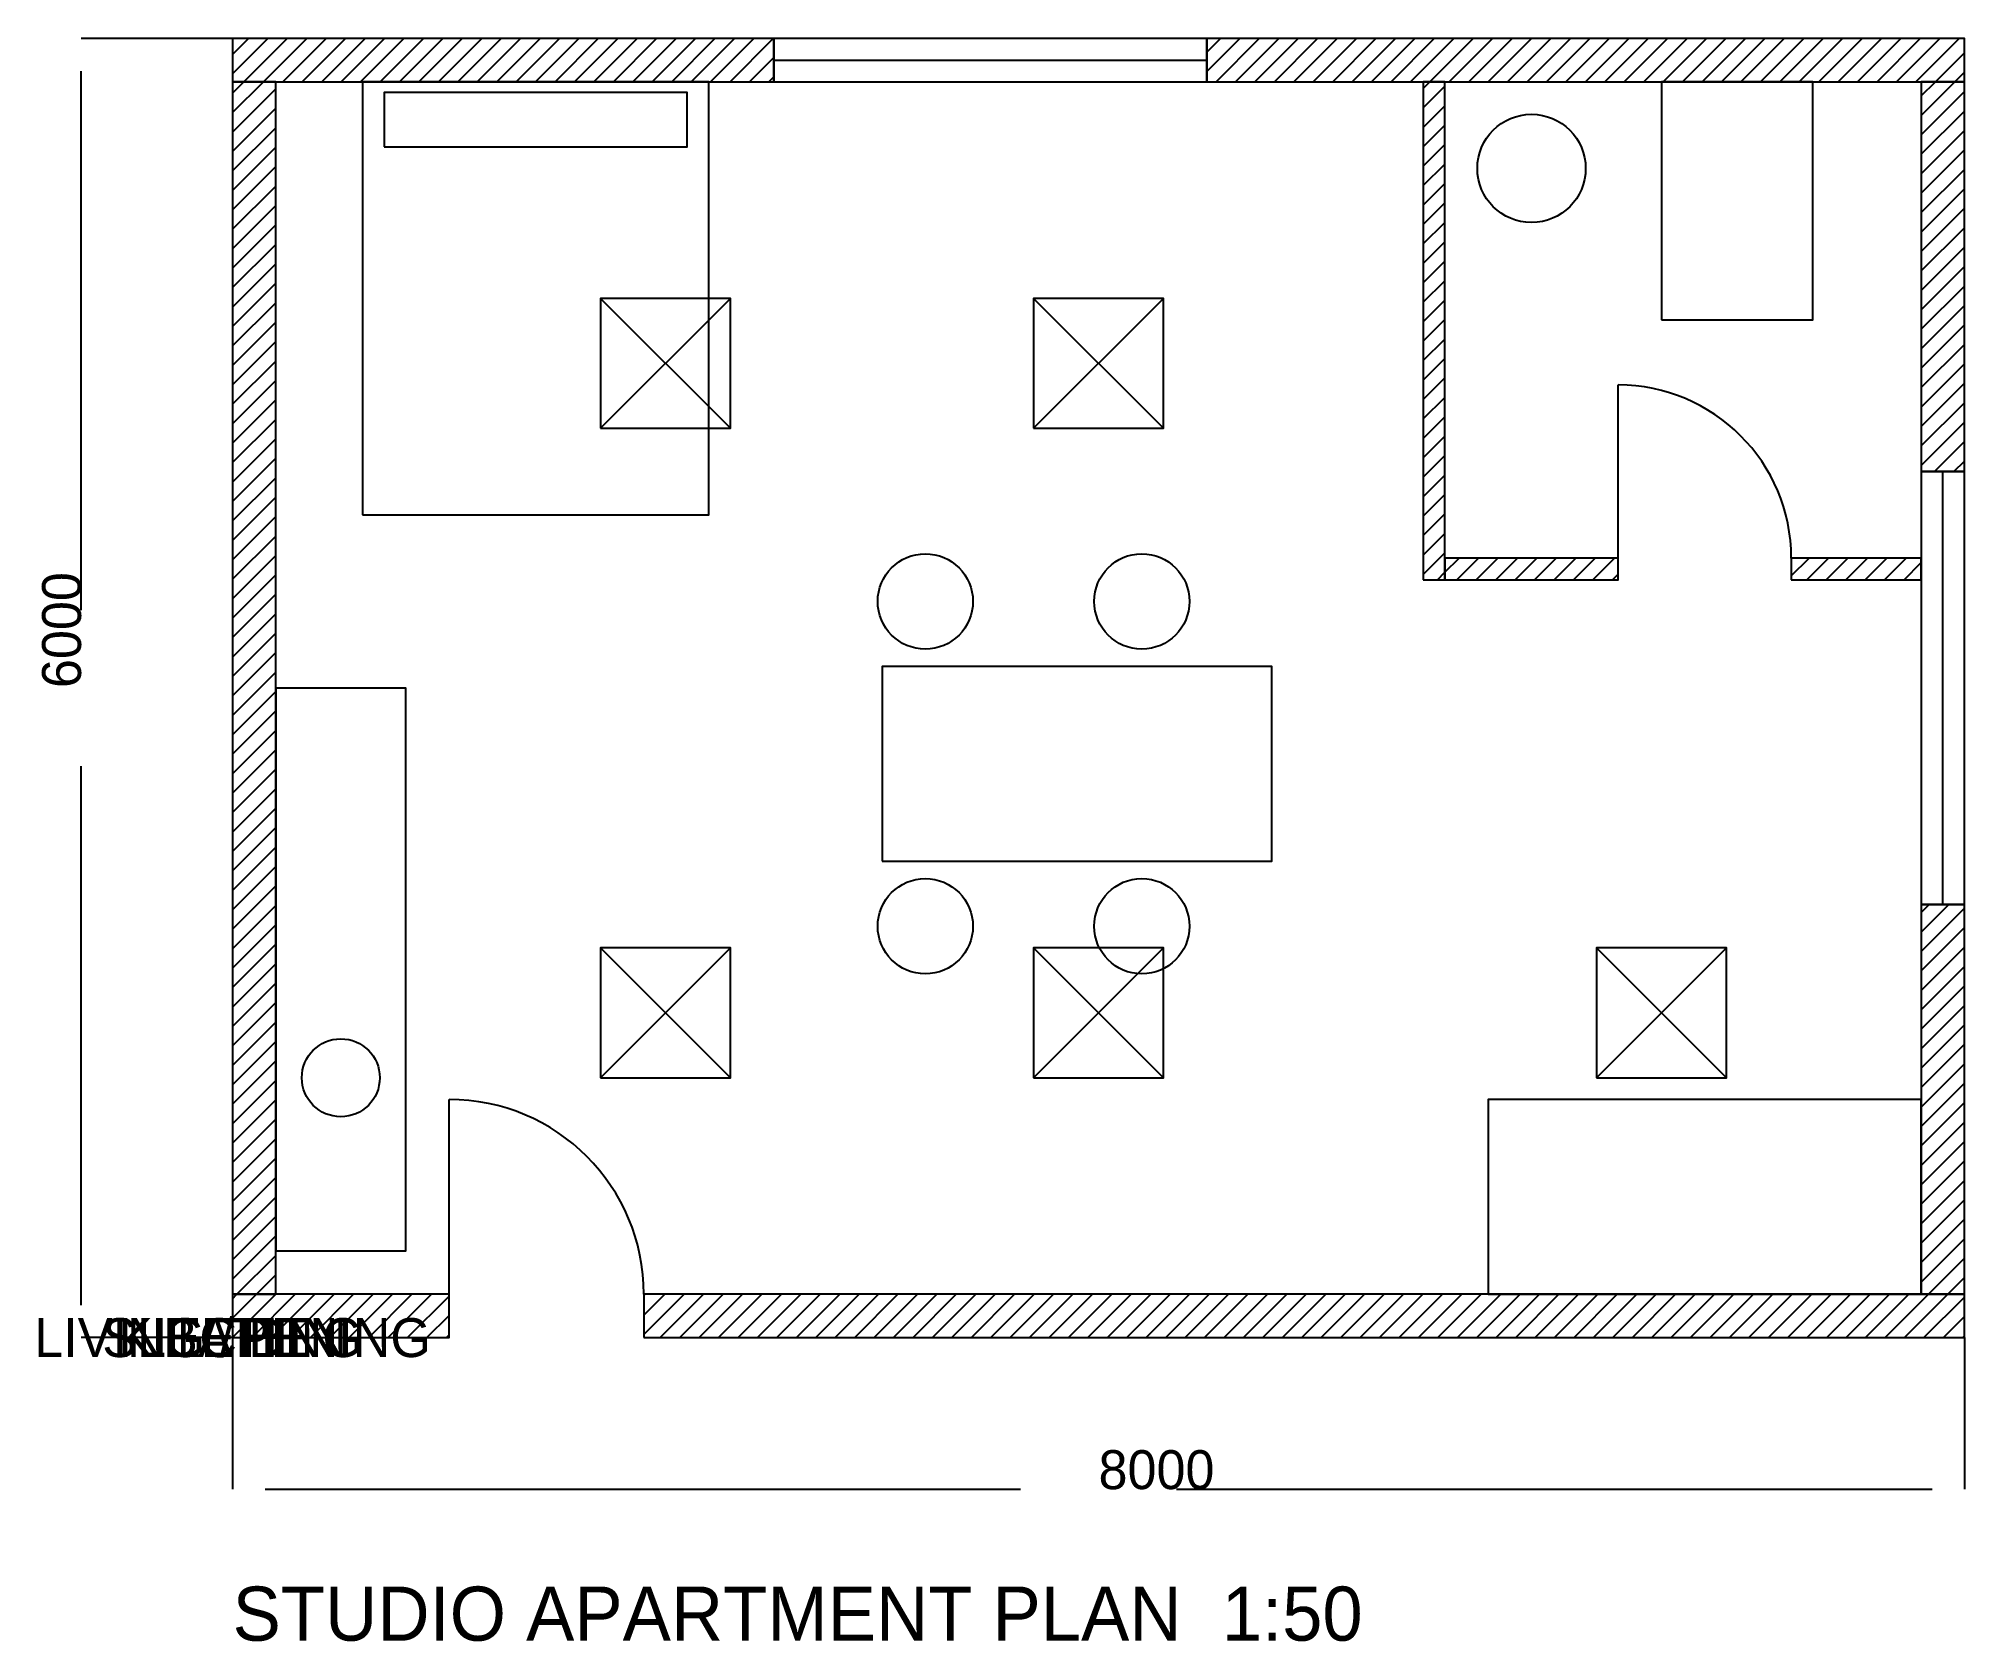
# Model space of a CAD drawing. Header units: millimetres. Extents: x -896 to 8000, y -1404 to 6000.
import ezdxf
from ezdxf.enums import TextEntityAlignment as Align

# ---------------------------------------------------------------- set-up
doc = ezdxf.new("R2010")
doc.units = ezdxf.units.MM
for name, color, linetype in [('DIMS', 1, 'Continuous'), ('DOORS', 4, 'Continuous'), ('FURNITURE', 8, 'Continuous'), ('HATCH', 9, 'Continuous'), ('LIGHTING', 2, 'Continuous'), ('TEXT', 3, 'Continuous'), ('WALLS', 7, 'Continuous'), ('WINDOWS', 5, 'Continuous')]:
    doc.layers.add(name, color=color, linetype=linetype)

msp = doc.modelspace()

# ---------------------------------------------------------------- hatches: boundary and pattern name
at = {"layer": 'HATCH'}
h = msp.add_hatch(dxfattribs=at)
h.set_pattern_fill('ANSI31', scale=20)
h.paths.add_polyline_path([(0, 5800), (2500, 5800), (2500, 6000), (0, 6000)])
h = msp.add_hatch(dxfattribs=at)
h.set_pattern_fill('ANSI31', scale=20)
h.paths.add_polyline_path([(4500, 5800), (8000, 5800), (8000, 6000), (4500, 6000)])
h = msp.add_hatch(dxfattribs=at)
h.set_pattern_fill('ANSI31', scale=20)
h.paths.add_polyline_path([(0, 200), (200, 200), (200, 5800), (0, 5800)])
h = msp.add_hatch(dxfattribs=at)
h.set_pattern_fill('ANSI31', scale=20)
h.paths.add_polyline_path([(5500, 3500), (5600, 3500), (5600, 5800), (5500, 5800)])
h = msp.add_hatch(dxfattribs=at)
h.set_pattern_fill('ANSI31', scale=20)
h.paths.add_polyline_path([(7800, 4000), (8000, 4000), (8000, 5800), (7800, 5800)])
h = msp.add_hatch(dxfattribs=at)
h.set_pattern_fill('ANSI31', scale=20)
h.paths.add_polyline_path([(5600, 3500), (6400, 3500), (6400, 3600), (5600, 3600)])
h = msp.add_hatch(dxfattribs=at)
h.set_pattern_fill('ANSI31', scale=20)
h.paths.add_polyline_path([(7200, 3500), (7800, 3500), (7800, 3600), (7200, 3600)])
h = msp.add_hatch(dxfattribs=at)
h.set_pattern_fill('ANSI31', scale=20)
h.paths.add_polyline_path([(7800, 200), (8000, 200), (8000, 2000), (7800, 2000)])
h = msp.add_hatch(dxfattribs=at)
h.set_pattern_fill('ANSI31', scale=20)
h.paths.add_polyline_path([(0, 0), (1000, 0), (1000, 200), (0, 200)])
h = msp.add_hatch(dxfattribs=at)
h.set_pattern_fill('ANSI31', scale=20)
h.paths.add_polyline_path([(1900, 0), (8000, 0), (8000, 200), (1900, 200)])

# ---------------------------------------------------------------- linework, layer by layer
for p, q in [((0, 6000), (-700, 6000)), ((-700, 3360), (-700, 5850)), ((-700, 150), (-700, 2640)), ((0, 0), (-700, 0)), ((0, 0), (0, -700)), ((8000, 0), (8000, -700)), ((150, -700), (3640, -700)), ((4360, -700), (7850, -700))]:
    msp.add_line(p, q)
at = {"layer": 'Defpoints'}
for p in [(0, 6000), (-700, 0), (0, 0), (0, 0), (8000, 0), (0, -700)]:
    msp.add_point(p, dxfattribs=at)
at = {"layer": 'DOORS'}
for p, q in [((6400, 3600), (6400, 4400)), ((1000, 200), (1000, 1100))]:
    msp.add_line(p, q, dxfattribs=at)
for centre, radius in [((6400, 3600), 800), ((1000, 200), 900)]:
    msp.add_arc(centre, radius, 0, 90, dxfattribs=at)
at = {"layer": 'FURNITURE'}
for points in [[(600, 3800), (2200, 3800), (2200, 5800), (600, 5800)], [(6600, 4700), (7300, 4700), (7300, 5800), (6600, 5800)], [(700, 5500), (2100, 5500), (2100, 5750), (700, 5750)], [(3000, 2200), (4800, 2200), (4800, 3100), (3000, 3100)], [(200, 400), (800, 400), (800, 3000), (200, 3000)], [(5800, 200), (7800, 200), (7800, 1100), (5800, 1100)]]:
    msp.add_lwpolyline(points, close=True, dxfattribs=at)
for centre, radius in [((6000, 5400), 250), ((3200, 3400), 220), ((4200, 3400), 220), ((3200, 1900), 220), ((4200, 1900), 220), ((500, 1200), 180)]:
    msp.add_circle(centre, radius, dxfattribs=at)
at = {"layer": 'LIGHTING'}
for p, q in [((1700, 4200), (2300, 4800)), ((1700, 4800), (2300, 4200)), ((3700, 4200), (4300, 4800)), ((3700, 4800), (4300, 4200)), ((1700, 1200), (2300, 1800)), ((1700, 1800), (2300, 1200)), ((3700, 1200), (4300, 1800)), ((3700, 1800), (4300, 1200)), ((6300, 1200), (6900, 1800)), ((6300, 1800), (6900, 1200))]:
    msp.add_line(p, q, dxfattribs=at)
for points in [[(1700, 4200), (2300, 4200), (2300, 4800), (1700, 4800)], [(3700, 4200), (4300, 4200), (4300, 4800), (3700, 4800)], [(1700, 1200), (2300, 1200), (2300, 1800), (1700, 1800)], [(3700, 1200), (4300, 1200), (4300, 1800), (3700, 1800)], [(6300, 1200), (6900, 1200), (6900, 1800), (6300, 1800)]]:
    msp.add_lwpolyline(points, close=True, dxfattribs=at)
at = {"layer": 'WALLS'}
for points in [[(0, 5800), (2500, 5800), (2500, 6000), (0, 6000)], [(4500, 5800), (8000, 5800), (8000, 6000), (4500, 6000)], [(0, 200), (200, 200), (200, 5800), (0, 5800)], [(5500, 3500), (5600, 3500), (5600, 5800), (5500, 5800)], [(7800, 4000), (8000, 4000), (8000, 5800), (7800, 5800)], [(5600, 3500), (6400, 3500), (6400, 3600), (5600, 3600)], [(7200, 3500), (7800, 3500), (7800, 3600), (7200, 3600)], [(7800, 200), (8000, 200), (8000, 2000), (7800, 2000)], [(0, 0), (1000, 0), (1000, 200), (0, 200)], [(1900, 0), (8000, 0), (8000, 200), (1900, 200)]]:
    msp.add_lwpolyline(points, close=True, dxfattribs=at)
at = {"layer": 'WINDOWS'}
for p, q in [((2500, 5900), (4500, 5900)), ((7900, 2000), (7900, 4000))]:
    msp.add_line(p, q, dxfattribs=at)
for points in [[(2500, 5800), (4500, 5800), (4500, 6000), (2500, 6000)], [(7800, 2000), (8000, 2000), (8000, 4000), (7800, 4000)]]:
    msp.add_lwpolyline(points, close=True, dxfattribs=at)

# ---------------------------------------------------------------- texts
at = {"layer": 'DIMS'}
msp.add_text('6000', height=180, rotation=90, dxfattribs=at).set_placement((-700, 3000))
msp.add_text('8000', height=180, dxfattribs=at).set_placement((4000, -700))
at = {"layer": 'TEXT'}
for s in ['LIVING / DINING', 'SLEEPING', 'KITCHEN', 'BATH']:
    msp.add_text(s, height=180, dxfattribs=at).set_placement((0, 0), align=Align.MIDDLE_CENTER)
msp.add_text('STUDIO APARTMENT PLAN  1:50', height=250, dxfattribs=at).set_placement((0, -1400))

doc.saveas('drawing.dxf')
